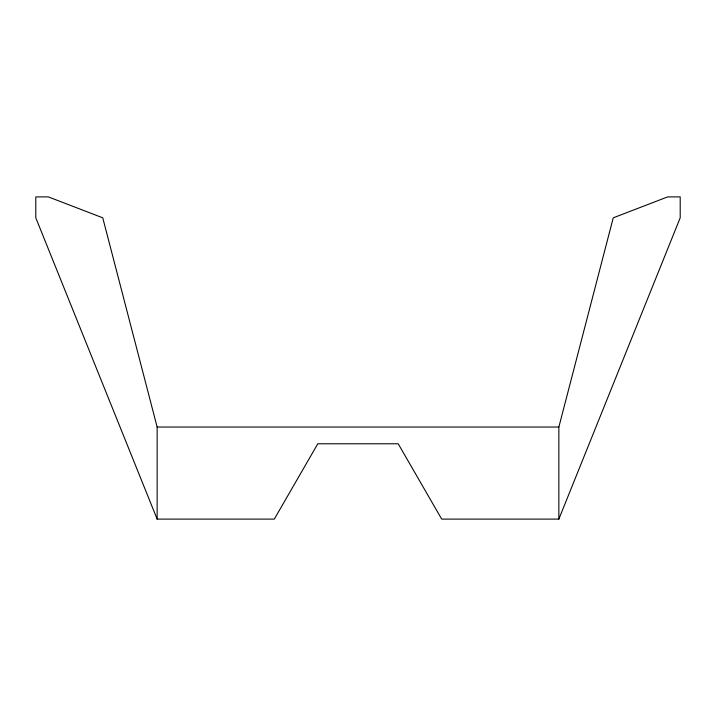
<?xml version="1.0" encoding="UTF-8"?>
<svg xmlns="http://www.w3.org/2000/svg" width="716" height="716" viewBox="0 0 716 716"><rect width="100%" height="100%" fill="white"/><g stroke="black" fill="none" stroke-linecap="round" stroke-linejoin="round"><path stroke-width="1.07" d="M558.856 519.1L558.856 427.04L613.245 217.825L667.643 196.9L680.2 196.9L680.2 217.825L558.856 519.1L441.691 519.1L398.203 443.777L317.797 443.777L274.309 519.1L157.144 519.1L35.8 217.825L35.8 196.9L48.357 196.9L102.755 217.825L157.144 427.04L157.144 519.1M157.144 427.04L558.856 427.04"/></g></svg>
